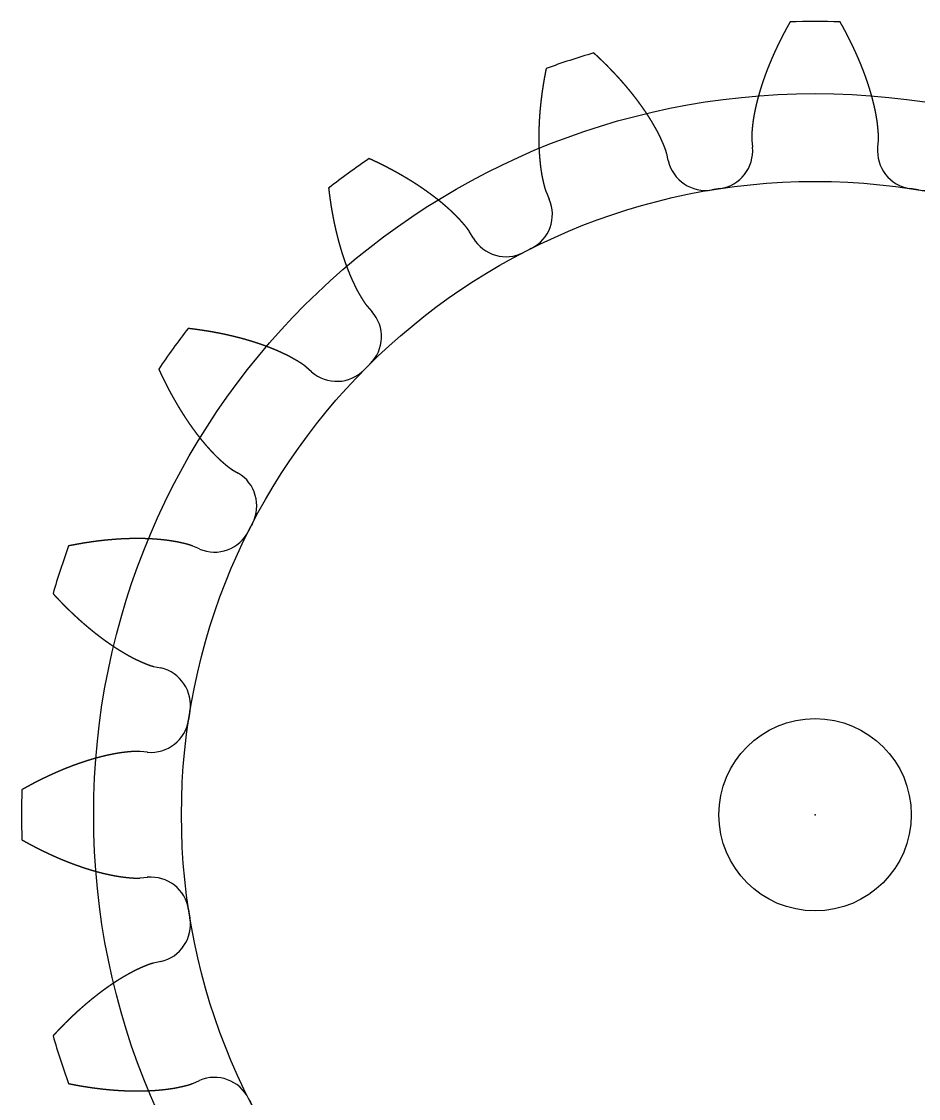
# Model space of a CAD drawing. Header units: centimetres. Extents: x -1.1 to 9, y -1.1 to 9.2.
# Drawn here: x 2.368 to 6.098, y 4.702 to 9.183 of the extents above; entities that cross this region are included whole.
import ezdxf

# ---------------------------------------------------------------- set-up
doc = ezdxf.new("R2010")
doc.units = ezdxf.units.CM
doc.header["$MEASUREMENT"] = 0
for name, color, linetype in [('Spur Gear (20 teeth)_Sketch1', 7, 'Continuous'), ('Spur Gear (20 teeth)_Sketch2', 7, 'Continuous'), ('Spur Gear (20 teeth)_Sketch3', 7, 'Continuous'), ('Untitled v2_Sketch1', 7, 'Continuous')]:
    doc.layers.add(name, color=color, linetype=linetype)

# ---------------------------------------------------------------- blocks, each defined once
blk = doc.blocks.new('SpurGear(20teeth)')
at = {"layer": 'Spur Gear (20 teeth)_Sketch1'}
for radius in [2.6349, 0.4]:
    blk.add_circle((0, 0), radius, dxfattribs=at)
blk.add_point((0, 0), dxfattribs=at)
at = {"layer": 'Spur Gear (20 teeth)_Sketch2'}
blk.add_point((0, 0), dxfattribs=at)
at = {"layer": 'Spur Gear (20 teeth)_Sketch3'}
blk.add_circle((0, 0), 3, dxfattribs=at)
blk.add_point((0, 0), dxfattribs=at)

msp = doc.modelspace()

# ---------------------------------------------------------------- linework, layer by layer
at = {"layer": 'Untitled v2_Sketch1'}
for p, q in [((5.4053, 8.6893, 1.4843), (5.408, 8.6595, 1.4843)), ((5.9286, 8.6595, 1.4843), (5.9314, 8.6893, 1.4843)), ((5.0577, 8.604, 1.4843), (5.0511, 8.6333, 1.4843)), ((4.5508, 8.4707, 1.4843), (4.5627, 8.4431, 1.4843)), ((4.2466, 8.2821, 1.4843), (4.2313, 8.3079, 1.4843)), ((3.8057, 7.9987, 1.4843), (3.8255, 7.9762, 1.4843)), ((3.5747, 7.7253, 1.4843), (3.5522, 7.7452, 1.4843)), ((3.243, 7.3195, 1.4843), (3.2688, 7.3042, 1.4843)), ((3.1077, 6.9882, 1.4843), (3.0802, 7.0001, 1.4843)), ((2.9176, 6.4997, 1.4843), (2.9469, 6.4932, 1.4843)), ((2.8914, 6.1428, 1.4843), (2.8615, 6.1456, 1.4843)), ((2.8615, 5.6195, 1.4843), (2.8914, 5.6223, 1.4843)), ((2.9469, 5.272, 1.4843), (2.9176, 5.2654, 1.4843)), ((3.0802, 4.7651, 1.4843), (3.1077, 4.7769, 1.4843))]:
    msp.add_line(p, q, dxfattribs=at)
msp.add_circle((5.6683, 5.8826, 1.4843), 0.4, dxfattribs=at)
for centre, radius, start, end in [((5.6683, 5.8826, 1.4843), 3.3, 88.1903, 91.8097), ((5.6683, 5.8826, 1.4843), 3.3, 106.1903, 109.8097), ((5.25, 8.6447, 1.4843), 0.1588, 278.6118, 5.3252), ((6.0866, 8.6447, 1.4843), 0.1588, 174.6748, 261.3882), ((5.6683, 5.8826, 1.4843), 3.3, 124.1903, 127.8097), ((5.2126, 8.6388, 1.4843), 0.1588, 192.6748, 279.3882), ((6.124, 8.6388, 1.4843), 0.1588, 260.6118, 347.3252), ((5.6683, 5.8826, 1.4843), 2.6349, 98.6118, 99.3882), ((5.6683, 5.8826, 1.4843), 2.6349, 80.6118, 81.3882), ((4.4169, 8.3803, 1.4843), 0.1588, 296.6118, 23.3252), ((4.3832, 8.3631, 1.4843), 0.1588, 210.6748, 297.3882), ((5.6683, 5.8826, 1.4843), 2.6349, 116.6118, 117.3882), ((3.7063, 7.8713, 1.4843), 0.1588, 314.6118, 41.3252), ((5.6683, 5.8826, 1.4843), 3.3, 142.1903, 145.8097), ((5.6683, 5.8826, 1.4843), 2.6349, 134.6118, 135.3882), ((3.6795, 7.8446, 1.4843), 0.1588, 228.6748, 315.3882), ((3.1878, 7.1677, 1.4843), 0.1588, 332.6118, 59.3252), ((5.6683, 5.8826, 1.4843), 2.6349, 152.6118, 153.3882), ((3.1706, 7.134, 1.4843), 0.1588, 246.6748, 333.3882), ((5.6683, 5.8826, 1.4843), 3.3, 160.1903, 163.8097), ((2.9121, 6.3383, 1.4843), 0.1588, 350.6118, 77.3252), ((2.9061, 6.3009, 1.4843), 0.1588, 264.6748, 351.3882), ((5.6683, 5.8826, 1.4843), 2.6349, 170.6118, 171.3882), ((5.6683, 5.8826, 1.4843), 3.3, 178.1903, 181.8097), ((2.9061, 5.4642, 1.4843), 0.1588, 8.6118, 95.3252), ((5.6683, 5.8826, 1.4843), 2.6349, 188.6118, 189.3882), ((2.9121, 5.4269, 1.4843), 0.1588, 282.6748, 9.3882), ((5.6683, 5.8826, 1.4843), 3.3, 196.1903, 199.8097), ((3.1706, 4.6312, 1.4843), 0.1588, 26.6118, 113.3252), ((5.6683, 5.8826, 1.4843), 2.6349, 206.6118, 207.3882)]:
    msp.add_arc(centre, radius, start, end, dxfattribs=at)
for points in [[(5.5641, 9.1809, 1.4843), (5.5633, 9.1796, 1.4843), (5.5618, 9.1768, 1.4843), (5.5595, 9.1727, 1.4843), (5.5564, 9.1673, 1.4843), (5.5527, 9.1605, 1.4843), (5.549, 9.1536, 1.4843), (5.5453, 9.1468, 1.4843), (5.5416, 9.1399, 1.4843), (5.538, 9.133, 1.4843), (5.5344, 9.1262, 1.4843), (5.5309, 9.1193, 1.4843), (5.5274, 9.1124, 1.4843), (5.5239, 9.1055, 1.4843), (5.5205, 9.0986, 1.4843), (5.5171, 9.0917, 1.4843), (5.5137, 9.0847, 1.4843), (5.5104, 9.0778, 1.4843), (5.5072, 9.0709, 1.4843), (5.5039, 9.0639, 1.4843), (5.5007, 9.057, 1.4843), (5.4976, 9.05, 1.4843), (5.4945, 9.0431, 1.4843), (5.4914, 9.0361, 1.4843), (5.4884, 9.0291, 1.4843), (5.4854, 9.0221, 1.4843), (5.4825, 9.0151, 1.4843), (5.4796, 9.0081, 1.4843), (5.4767, 9.0011, 1.4843), (5.4739, 8.9941, 1.4843), (5.4711, 8.9871, 1.4843), (5.4684, 8.9801, 1.4843), (5.4657, 8.9731, 1.4843), (5.4631, 8.966, 1.4843), (5.4605, 8.959, 1.4843), (5.458, 8.952, 1.4843), (5.4555, 8.9449, 1.4843), (5.453, 8.9379, 1.4843), (5.4506, 8.9308, 1.4843), (5.4482, 8.9237, 1.4843), (5.4459, 8.9167, 1.4843), (5.4437, 8.9096, 1.4843), (5.4415, 8.9025, 1.4843), (5.4393, 8.8955, 1.4843), (5.4372, 8.8884, 1.4843), (5.4352, 8.8813, 1.4843), (5.4332, 8.8742, 1.4843), (5.4312, 8.8671, 1.4843), (5.4293, 8.86, 1.4843), (5.4275, 8.8529, 1.4843), (5.4257, 8.8458, 1.4843), (5.424, 8.8387, 1.4843), (5.4223, 8.8316, 1.4843), (5.4207, 8.8245, 1.4843), (5.4192, 8.8174, 1.4843), (5.4177, 8.8102, 1.4843), (5.4163, 8.8031, 1.4843), (5.4149, 8.796, 1.4843), (5.4136, 8.7889, 1.4843), (5.4124, 8.7818, 1.4843), (5.4113, 8.7746, 1.4843), (5.4102, 8.7675, 1.4843), (5.4092, 8.7604, 1.4843), (5.4084, 8.7533, 1.4843), (5.4076, 8.7462, 1.4843), (5.4069, 8.739, 1.4843), (5.4063, 8.7319, 1.4843), (5.4057, 8.7248, 1.4843), (5.4052, 8.7177, 1.4843), (5.4048, 8.7106, 1.4843), (5.4046, 8.7035, 1.4843), (5.4047, 8.6978, 1.4843), (5.4049, 8.6936, 1.4843), (5.4051, 8.6908, 1.4843), (5.4053, 8.6893, 1.4843)], [(5.9314, 8.6893, 1.4843), (5.9315, 8.6908, 1.4843), (5.9317, 8.6936, 1.4843), (5.9319, 8.6978, 1.4843), (5.932, 8.7035, 1.4843), (5.9318, 8.7106, 1.4843), (5.9314, 8.7177, 1.4843), (5.9309, 8.7248, 1.4843), (5.9303, 8.7319, 1.4843), (5.9297, 8.739, 1.4843), (5.929, 8.7462, 1.4843), (5.9282, 8.7533, 1.4843), (5.9274, 8.7604, 1.4843), (5.9264, 8.7675, 1.4843), (5.9254, 8.7746, 1.4843), (5.9242, 8.7818, 1.4843), (5.923, 8.7889, 1.4843), (5.9217, 8.796, 1.4843), (5.9203, 8.8031, 1.4843), (5.9189, 8.8102, 1.4843), (5.9174, 8.8174, 1.4843), (5.9159, 8.8245, 1.4843), (5.9143, 8.8316, 1.4843), (5.9126, 8.8387, 1.4843), (5.9109, 8.8458, 1.4843), (5.9091, 8.8529, 1.4843), (5.9073, 8.86, 1.4843), (5.9054, 8.8671, 1.4843), (5.9035, 8.8742, 1.4843), (5.9015, 8.8813, 1.4843), (5.8994, 8.8884, 1.4843), (5.8973, 8.8955, 1.4843), (5.8951, 8.9025, 1.4843), (5.8929, 8.9096, 1.4843), (5.8907, 8.9167, 1.4843), (5.8884, 8.9237, 1.4843), (5.886, 8.9308, 1.4843), (5.8836, 8.9379, 1.4843), (5.8812, 8.9449, 1.4843), (5.8787, 8.952, 1.4843), (5.8761, 8.959, 1.4843), (5.8735, 8.966, 1.4843), (5.8709, 8.9731, 1.4843), (5.8682, 8.9801, 1.4843), (5.8655, 8.9871, 1.4843), (5.8627, 8.9941, 1.4843), (5.8599, 9.0011, 1.4843), (5.8571, 9.0081, 1.4843), (5.8542, 9.0151, 1.4843), (5.8512, 9.0221, 1.4843), (5.8482, 9.0291, 1.4843), (5.8452, 9.0361, 1.4843), (5.8421, 9.0431, 1.4843), (5.839, 9.05, 1.4843), (5.8359, 9.057, 1.4843), (5.8327, 9.0639, 1.4843), (5.8295, 9.0709, 1.4843), (5.8262, 9.0778, 1.4843), (5.8229, 9.0847, 1.4843), (5.8195, 9.0917, 1.4843), (5.8161, 9.0986, 1.4843), (5.8127, 9.1055, 1.4843), (5.8093, 9.1124, 1.4843), (5.8057, 9.1193, 1.4843), (5.8022, 9.1262, 1.4843), (5.7986, 9.133, 1.4843), (5.795, 9.1399, 1.4843), (5.7914, 9.1468, 1.4843), (5.7877, 9.1536, 1.4843), (5.7839, 9.1605, 1.4843), (5.7802, 9.1673, 1.4843), (5.7771, 9.1727, 1.4843), (5.7748, 9.1768, 1.4843), (5.7733, 9.1796, 1.4843), (5.7725, 9.1809, 1.4843)], [(5.0511, 8.6333, 1.4843), (5.0508, 8.6346, 1.4843), (5.0502, 8.6374, 1.4843), (5.0491, 8.6415, 1.4843), (5.0474, 8.6469, 1.4843), (5.045, 8.6536, 1.4843), (5.0425, 8.6603, 1.4843), (5.0398, 8.6669, 1.4843), (5.037, 8.6734, 1.4843), (5.0342, 8.68, 1.4843), (5.0313, 8.6866, 1.4843), (5.0284, 8.6931, 1.4843), (5.0254, 8.6996, 1.4843), (5.0223, 8.7061, 1.4843), (5.0191, 8.7125, 1.4843), (5.0158, 8.7189, 1.4843), (5.0124, 8.7253, 1.4843), (5.009, 8.7317, 1.4843), (5.0055, 8.7381, 1.4843), (5.0019, 8.7444, 1.4843), (4.9983, 8.7507, 1.4843), (4.9947, 8.757, 1.4843), (4.991, 8.7633, 1.4843), (4.9872, 8.7695, 1.4843), (4.9834, 8.7757, 1.4843), (4.9795, 8.7819, 1.4843), (4.9755, 8.7881, 1.4843), (4.9715, 8.7943, 1.4843), (4.9675, 8.8004, 1.4843), (4.9634, 8.8066, 1.4843), (4.9592, 8.8127, 1.4843), (4.9551, 8.8188, 1.4843), (4.9508, 8.8248, 1.4843), (4.9465, 8.8309, 1.4843), (4.9422, 8.8369, 1.4843), (4.9378, 8.8429, 1.4843), (4.9334, 8.8489, 1.4843), (4.9289, 8.8549, 1.4843), (4.9244, 8.8608, 1.4843), (4.9199, 8.8667, 1.4843), (4.9153, 8.8727, 1.4843), (4.9106, 8.8785, 1.4843), (4.906, 8.8844, 1.4843), (4.9012, 8.8903, 1.4843), (4.8965, 8.8961, 1.4843), (4.8917, 8.9019, 1.4843), (4.8868, 8.9077, 1.4843), (4.882, 8.9135, 1.4843), (4.877, 8.9193, 1.4843), (4.8721, 8.925, 1.4843), (4.8671, 8.9307, 1.4843), (4.8621, 8.9364, 1.4843), (4.857, 8.9421, 1.4843), (4.8519, 8.9478, 1.4843), (4.8467, 8.9534, 1.4843), (4.8415, 8.959, 1.4843), (4.8363, 8.9646, 1.4843), (4.8311, 8.9702, 1.4843), (4.8258, 8.9758, 1.4843), (4.8205, 8.9813, 1.4843), (4.8151, 8.9869, 1.4843), (4.8097, 8.9924, 1.4843), (4.8043, 8.9979, 1.4843), (4.7988, 9.0033, 1.4843), (4.7933, 9.0088, 1.4843), (4.7878, 9.0142, 1.4843), (4.7822, 9.0196, 1.4843), (4.7766, 9.025, 1.4843), (4.771, 9.0304, 1.4843), (4.7654, 9.0358, 1.4843), (4.7597, 9.0411, 1.4843), (4.7551, 9.0453, 1.4843), (4.7516, 9.0485, 1.4843), (4.7493, 9.0506, 1.4843), (4.7482, 9.0517, 1.4843)], [(4.5499, 8.9873, 1.4843), (4.5496, 8.9858, 1.4843), (4.549, 8.9827, 1.4843), (4.5481, 8.9781, 1.4843), (4.5469, 8.972, 1.4843), (4.5454, 8.9643, 1.4843), (4.544, 8.9566, 1.4843), (4.5426, 8.949, 1.4843), (4.5412, 8.9413, 1.4843), (4.5399, 8.9337, 1.4843), (4.5386, 8.926, 1.4843), (4.5374, 8.9184, 1.4843), (4.5362, 8.9108, 1.4843), (4.535, 8.9031, 1.4843), (4.5339, 8.8955, 1.4843), (4.5328, 8.8879, 1.4843), (4.5318, 8.8803, 1.4843), (4.5308, 8.8726, 1.4843), (4.5298, 8.865, 1.4843), (4.5289, 8.8574, 1.4843), (4.528, 8.8498, 1.4843), (4.5271, 8.8422, 1.4843), (4.5263, 8.8347, 1.4843), (4.5256, 8.8271, 1.4843), (4.5249, 8.8195, 1.4843), (4.5242, 8.812, 1.4843), (4.5235, 8.8044, 1.4843), (4.5229, 8.7968, 1.4843), (4.5224, 8.7893, 1.4843), (4.5219, 8.7818, 1.4843), (4.5214, 8.7742, 1.4843), (4.521, 8.7667, 1.4843), (4.5206, 8.7592, 1.4843), (4.5203, 8.7517, 1.4843), (4.52, 8.7442, 1.4843), (4.5198, 8.7367, 1.4843), (4.5196, 8.7293, 1.4843), (4.5194, 8.7218, 1.4843), (4.5193, 8.7143, 1.4843), (4.5192, 8.7069, 1.4843), (4.5192, 8.6995, 1.4843), (4.5193, 8.692, 1.4843), (4.5194, 8.6846, 1.4843), (4.5195, 8.6772, 1.4843), (4.5197, 8.6698, 1.4843), (4.5199, 8.6625, 1.4843), (4.5202, 8.6551, 1.4843), (4.5205, 8.6478, 1.4843), (4.5209, 8.6404, 1.4843), (4.5214, 8.6331, 1.4843), (4.5219, 8.6258, 1.4843), (4.5224, 8.6185, 1.4843), (4.5231, 8.6112, 1.4843), (4.5237, 8.604, 1.4843), (4.5245, 8.5967, 1.4843), (4.5253, 8.5895, 1.4843), (4.5261, 8.5823, 1.4843), (4.527, 8.5751, 1.4843), (4.528, 8.5679, 1.4843), (4.529, 8.5608, 1.4843), (4.5301, 8.5537, 1.4843), (4.5313, 8.5466, 1.4843), (4.5326, 8.5395, 1.4843), (4.534, 8.5325, 1.4843), (4.5355, 8.5255, 1.4843), (4.537, 8.5185, 1.4843), (4.5386, 8.5115, 1.4843), (4.5402, 8.5045, 1.4843), (4.5419, 8.4976, 1.4843), (4.5438, 8.4907, 1.4843), (4.5458, 8.4839, 1.4843), (4.5476, 8.4786, 1.4843), (4.5491, 8.4746, 1.4843), (4.5502, 8.472, 1.4843), (4.5508, 8.4707, 1.4843)], [(4.2313, 8.3079, 1.4843), (4.2306, 8.3091, 1.4843), (4.2291, 8.3116, 1.4843), (4.2268, 8.3151, 1.4843), (4.2236, 8.3198, 1.4843), (4.2192, 8.3254, 1.4843), (4.2147, 8.3309, 1.4843), (4.2101, 8.3363, 1.4843), (4.2055, 8.3418, 1.4843), (4.2008, 8.3471, 1.4843), (4.196, 8.3525, 1.4843), (4.1912, 8.3578, 1.4843), (4.1863, 8.3631, 1.4843), (4.1814, 8.3683, 1.4843), (4.1764, 8.3734, 1.4843), (4.1712, 8.3785, 1.4843), (4.1661, 8.3835, 1.4843), (4.1608, 8.3885, 1.4843), (4.1555, 8.3935, 1.4843), (4.1502, 8.3984, 1.4843), (4.1448, 8.4033, 1.4843), (4.1394, 8.4081, 1.4843), (4.1339, 8.413, 1.4843), (4.1284, 8.4177, 1.4843), (4.1228, 8.4225, 1.4843), (4.1172, 8.4272, 1.4843), (4.1116, 8.4318, 1.4843), (4.1059, 8.4365, 1.4843), (4.1001, 8.4411, 1.4843), (4.0943, 8.4456, 1.4843), (4.0885, 8.4501, 1.4843), (4.0826, 8.4546, 1.4843), (4.0767, 8.4591, 1.4843), (4.0708, 8.4635, 1.4843), (4.0648, 8.4679, 1.4843), (4.0588, 8.4723, 1.4843), (4.0527, 8.4766, 1.4843), (4.0466, 8.4809, 1.4843), (4.0405, 8.4852, 1.4843), (4.0343, 8.4894, 1.4843), (4.0281, 8.4936, 1.4843), (4.0219, 8.4978, 1.4843), (4.0157, 8.5019, 1.4843), (4.0094, 8.506, 1.4843), (4.003, 8.5101, 1.4843), (3.9967, 8.5142, 1.4843), (3.9903, 8.5182, 1.4843), (3.9838, 8.5222, 1.4843), (3.9774, 8.5261, 1.4843), (3.9709, 8.53, 1.4843), (3.9644, 8.5339, 1.4843), (3.9578, 8.5378, 1.4843), (3.9512, 8.5416, 1.4843), (3.9446, 8.5454, 1.4843), (3.938, 8.5492, 1.4843), (3.9313, 8.553, 1.4843), (3.9246, 8.5567, 1.4843), (3.9179, 8.5604, 1.4843), (3.9112, 8.564, 1.4843), (3.9044, 8.5677, 1.4843), (3.8976, 8.5713, 1.4843), (3.8908, 8.5748, 1.4843), (3.8839, 8.5784, 1.4843), (3.877, 8.5819, 1.4843), (3.8701, 8.5854, 1.4843), (3.8632, 8.5888, 1.4843), (3.8562, 8.5923, 1.4843), (3.8492, 8.5957, 1.4843), (3.8422, 8.5991, 1.4843), (3.8352, 8.6024, 1.4843), (3.8281, 8.6057, 1.4843), (3.8224, 8.6083, 1.4843), (3.8182, 8.6103, 1.4843), (3.8153, 8.6116, 1.4843), (3.8139, 8.6123, 1.4843)], [(3.6453, 8.4897, 1.4843), (3.6454, 8.4882, 1.4843), (3.6458, 8.4851, 1.4843), (3.6464, 8.4804, 1.4843), (3.6471, 8.4742, 1.4843), (3.6481, 8.4665, 1.4843), (3.6491, 8.4587, 1.4843), (3.6501, 8.451, 1.4843), (3.6512, 8.4433, 1.4843), (3.6523, 8.4356, 1.4843), (3.6534, 8.428, 1.4843), (3.6546, 8.4203, 1.4843), (3.6558, 8.4127, 1.4843), (3.6571, 8.4051, 1.4843), (3.6584, 8.3975, 1.4843), (3.6597, 8.3899, 1.4843), (3.6611, 8.3823, 1.4843), (3.6625, 8.3748, 1.4843), (3.6639, 8.3672, 1.4843), (3.6654, 8.3597, 1.4843), (3.6669, 8.3522, 1.4843), (3.6684, 8.3448, 1.4843), (3.67, 8.3373, 1.4843), (3.6716, 8.3298, 1.4843), (3.6733, 8.3224, 1.4843), (3.6749, 8.315, 1.4843), (3.6767, 8.3076, 1.4843), (3.6784, 8.3003, 1.4843), (3.6803, 8.2929, 1.4843), (3.6821, 8.2856, 1.4843), (3.684, 8.2783, 1.4843), (3.6859, 8.271, 1.4843), (3.6879, 8.2638, 1.4843), (3.6899, 8.2565, 1.4843), (3.6919, 8.2493, 1.4843), (3.694, 8.2421, 1.4843), (3.6961, 8.2349, 1.4843), (3.6983, 8.2278, 1.4843), (3.7005, 8.2207, 1.4843), (3.7027, 8.2136, 1.4843), (3.705, 8.2065, 1.4843), (3.7073, 8.1995, 1.4843), (3.7097, 8.1924, 1.4843), (3.7121, 8.1854, 1.4843), (3.7146, 8.1785, 1.4843), (3.7171, 8.1715, 1.4843), (3.7196, 8.1646, 1.4843), (3.7222, 8.1577, 1.4843), (3.7249, 8.1509, 1.4843), (3.7276, 8.1441, 1.4843), (3.7303, 8.1373, 1.4843), (3.7331, 8.1305, 1.4843), (3.7359, 8.1238, 1.4843), (3.7388, 8.1171, 1.4843), (3.7417, 8.1104, 1.4843), (3.7447, 8.1038, 1.4843), (3.7478, 8.0972, 1.4843), (3.7509, 8.0907, 1.4843), (3.754, 8.0841, 1.4843), (3.7572, 8.0776, 1.4843), (3.7604, 8.0712, 1.4843), (3.7638, 8.0648, 1.4843), (3.7672, 8.0585, 1.4843), (3.7707, 8.0522, 1.4843), (3.7742, 8.046, 1.4843), (3.7779, 8.0399, 1.4843), (3.7815, 8.0337, 1.4843), (3.7852, 8.0276, 1.4843), (3.789, 8.0216, 1.4843), (3.7928, 8.0156, 1.4843), (3.7969, 8.0097, 1.4843), (3.8003, 8.0052, 1.4843), (3.8029, 8.0019, 1.4843), (3.8048, 7.9998, 1.4843), (3.8057, 7.9987, 1.4843)], [(3.5522, 7.7452, 1.4843), (3.5511, 7.7461, 1.4843), (3.549, 7.7479, 1.4843), (3.5457, 7.7506, 1.4843), (3.5411, 7.754, 1.4843), (3.5353, 7.758, 1.4843), (3.5293, 7.7619, 1.4843), (3.5232, 7.7657, 1.4843), (3.5171, 7.7694, 1.4843), (3.511, 7.773, 1.4843), (3.5048, 7.7766, 1.4843), (3.4986, 7.7802, 1.4843), (3.4924, 7.7837, 1.4843), (3.486, 7.7871, 1.4843), (3.4797, 7.7904, 1.4843), (3.4732, 7.7937, 1.4843), (3.4667, 7.7969, 1.4843), (3.4602, 7.8, 1.4843), (3.4537, 7.8031, 1.4843), (3.4471, 7.8061, 1.4843), (3.4404, 7.8091, 1.4843), (3.4338, 7.8121, 1.4843), (3.4271, 7.815, 1.4843), (3.4204, 7.8178, 1.4843), (3.4136, 7.8206, 1.4843), (3.4068, 7.8233, 1.4843), (3.4, 7.826, 1.4843), (3.3931, 7.8286, 1.4843), (3.3863, 7.8312, 1.4843), (3.3793, 7.8338, 1.4843), (3.3724, 7.8363, 1.4843), (3.3654, 7.8388, 1.4843), (3.3584, 7.8412, 1.4843), (3.3514, 7.8435, 1.4843), (3.3444, 7.8459, 1.4843), (3.3373, 7.8482, 1.4843), (3.3302, 7.8504, 1.4843), (3.3231, 7.8526, 1.4843), (3.3159, 7.8548, 1.4843), (3.3088, 7.8569, 1.4843), (3.3016, 7.859, 1.4843), (3.2944, 7.861, 1.4843), (3.2871, 7.863, 1.4843), (3.2799, 7.865, 1.4843), (3.2726, 7.8669, 1.4843), (3.2653, 7.8688, 1.4843), (3.2579, 7.8706, 1.4843), (3.2506, 7.8724, 1.4843), (3.2432, 7.8742, 1.4843), (3.2359, 7.8759, 1.4843), (3.2285, 7.8776, 1.4843), (3.221, 7.8793, 1.4843), (3.2136, 7.8809, 1.4843), (3.2061, 7.8825, 1.4843), (3.1986, 7.884, 1.4843), (3.1911, 7.8855, 1.4843), (3.1836, 7.887, 1.4843), (3.1761, 7.8884, 1.4843), (3.1686, 7.8898, 1.4843), (3.161, 7.8912, 1.4843), (3.1534, 7.8925, 1.4843), (3.1458, 7.8938, 1.4843), (3.1382, 7.895, 1.4843), (3.1305, 7.8962, 1.4843), (3.1229, 7.8974, 1.4843), (3.1152, 7.8986, 1.4843), (3.1075, 7.8997, 1.4843), (3.0998, 7.9008, 1.4843), (3.0921, 7.9018, 1.4843), (3.0844, 7.9028, 1.4843), (3.0767, 7.9038, 1.4843), (3.0705, 7.9045, 1.4843), (3.0658, 7.9051, 1.4843), (3.0627, 7.9054, 1.4843), (3.0611, 7.9056, 1.4843)], [(2.9386, 7.737, 1.4843), (2.9393, 7.7356, 1.4843), (2.9406, 7.7327, 1.4843), (2.9425, 7.7284, 1.4843), (2.9452, 7.7228, 1.4843), (2.9485, 7.7157, 1.4843), (2.9518, 7.7087, 1.4843), (2.9552, 7.7017, 1.4843), (2.9586, 7.6947, 1.4843), (2.962, 7.6877, 1.4843), (2.9655, 7.6808, 1.4843), (2.969, 7.6739, 1.4843), (2.9725, 7.667, 1.4843), (2.976, 7.6601, 1.4843), (2.9796, 7.6533, 1.4843), (2.9832, 7.6465, 1.4843), (2.9868, 7.6397, 1.4843), (2.9905, 7.633, 1.4843), (2.9942, 7.6262, 1.4843), (2.9979, 7.6195, 1.4843), (3.0017, 7.6129, 1.4843), (3.0054, 7.6062, 1.4843), (3.0092, 7.5996, 1.4843), (3.0131, 7.5931, 1.4843), (3.0169, 7.5865, 1.4843), (3.0208, 7.58, 1.4843), (3.0248, 7.5735, 1.4843), (3.0287, 7.567, 1.4843), (3.0327, 7.5606, 1.4843), (3.0367, 7.5542, 1.4843), (3.0408, 7.5479, 1.4843), (3.0449, 7.5415, 1.4843), (3.049, 7.5352, 1.4843), (3.0531, 7.529, 1.4843), (3.0573, 7.5227, 1.4843), (3.0615, 7.5165, 1.4843), (3.0657, 7.5104, 1.4843), (3.07, 7.5042, 1.4843), (3.0743, 7.4981, 1.4843), (3.0786, 7.4921, 1.4843), (3.083, 7.4861, 1.4843), (3.0874, 7.4801, 1.4843), (3.0918, 7.4741, 1.4843), (3.0962, 7.4682, 1.4843), (3.1007, 7.4624, 1.4843), (3.1053, 7.4566, 1.4843), (3.1098, 7.4508, 1.4843), (3.1144, 7.445, 1.4843), (3.119, 7.4393, 1.4843), (3.1237, 7.4336, 1.4843), (3.1284, 7.428, 1.4843), (3.1331, 7.4225, 1.4843), (3.1379, 7.4169, 1.4843), (3.1427, 7.4115, 1.4843), (3.1476, 7.406, 1.4843), (3.1525, 7.4007, 1.4843), (3.1574, 7.3953, 1.4843), (3.1624, 7.3901, 1.4843), (3.1674, 7.3848, 1.4843), (3.1724, 7.3796, 1.4843), (3.1775, 7.3745, 1.4843), (3.1826, 7.3695, 1.4843), (3.1878, 7.3645, 1.4843), (3.1931, 7.3597, 1.4843), (3.1984, 7.3549, 1.4843), (3.2037, 7.3501, 1.4843), (3.2091, 7.3454, 1.4843), (3.2145, 7.3407, 1.4843), (3.22, 7.3361, 1.4843), (3.2255, 7.3316, 1.4843), (3.2311, 7.3273, 1.4843), (3.2358, 7.3241, 1.4843), (3.2393, 7.3217, 1.4843), (3.2417, 7.3203, 1.4843), (3.243, 7.3195, 1.4843)], [(3.0802, 7.0001, 1.4843), (3.0789, 7.0006, 1.4843), (3.0763, 7.0017, 1.4843), (3.0723, 7.0033, 1.4843), (3.0669, 7.0051, 1.4843), (3.0601, 7.0071, 1.4843), (3.0533, 7.0089, 1.4843), (3.0463, 7.0106, 1.4843), (3.0394, 7.0123, 1.4843), (3.0324, 7.0138, 1.4843), (3.0254, 7.0154, 1.4843), (3.0184, 7.0169, 1.4843), (3.0114, 7.0183, 1.4843), (3.0043, 7.0195, 1.4843), (2.9972, 7.0207, 1.4843), (2.9901, 7.0218, 1.4843), (2.9829, 7.0229, 1.4843), (2.9758, 7.0238, 1.4843), (2.9686, 7.0247, 1.4843), (2.9614, 7.0256, 1.4843), (2.9541, 7.0264, 1.4843), (2.9469, 7.0271, 1.4843), (2.9397, 7.0278, 1.4843), (2.9324, 7.0284, 1.4843), (2.9251, 7.029, 1.4843), (2.9178, 7.0295, 1.4843), (2.9105, 7.0299, 1.4843), (2.9031, 7.0303, 1.4843), (2.8958, 7.0307, 1.4843), (2.8884, 7.031, 1.4843), (2.881, 7.0312, 1.4843), (2.8736, 7.0314, 1.4843), (2.8662, 7.0315, 1.4843), (2.8588, 7.0316, 1.4843), (2.8514, 7.0316, 1.4843), (2.844, 7.0316, 1.4843), (2.8365, 7.0316, 1.4843), (2.8291, 7.0315, 1.4843), (2.8216, 7.0313, 1.4843), (2.8141, 7.0311, 1.4843), (2.8067, 7.0309, 1.4843), (2.7992, 7.0306, 1.4843), (2.7917, 7.0303, 1.4843), (2.7842, 7.0299, 1.4843), (2.7766, 7.0295, 1.4843), (2.7691, 7.029, 1.4843), (2.7616, 7.0285, 1.4843), (2.754, 7.0279, 1.4843), (2.7465, 7.0273, 1.4843), (2.7389, 7.0267, 1.4843), (2.7314, 7.026, 1.4843), (2.7238, 7.0253, 1.4843), (2.7162, 7.0245, 1.4843), (2.7086, 7.0237, 1.4843), (2.701, 7.0229, 1.4843), (2.6934, 7.022, 1.4843), (2.6858, 7.0211, 1.4843), (2.6782, 7.0201, 1.4843), (2.6706, 7.0191, 1.4843), (2.663, 7.0181, 1.4843), (2.6554, 7.017, 1.4843), (2.6478, 7.0158, 1.4843), (2.6401, 7.0147, 1.4843), (2.6325, 7.0135, 1.4843), (2.6248, 7.0122, 1.4843), (2.6172, 7.011, 1.4843), (2.6096, 7.0096, 1.4843), (2.6019, 7.0083, 1.4843), (2.5942, 7.0069, 1.4843), (2.5866, 7.0055, 1.4843), (2.5789, 7.004, 1.4843), (2.5728, 7.0028, 1.4843), (2.5682, 7.0019, 1.4843), (2.5651, 7.0012, 1.4843), (2.5636, 7.0009, 1.4843)], [(2.4992, 6.8027, 1.4843), (2.5002, 6.8015, 1.4843), (2.5024, 6.7992, 1.4843), (2.5055, 6.7958, 1.4843), (2.5098, 6.7912, 1.4843), (2.5151, 6.7855, 1.4843), (2.5205, 6.7799, 1.4843), (2.5259, 6.7742, 1.4843), (2.5313, 6.7686, 1.4843), (2.5367, 6.7631, 1.4843), (2.5421, 6.7575, 1.4843), (2.5475, 6.7521, 1.4843), (2.553, 6.7466, 1.4843), (2.5585, 6.7412, 1.4843), (2.564, 6.7358, 1.4843), (2.5695, 6.7304, 1.4843), (2.5751, 6.7251, 1.4843), (2.5807, 6.7198, 1.4843), (2.5862, 6.7145, 1.4843), (2.5919, 6.7093, 1.4843), (2.5975, 6.7042, 1.4843), (2.6031, 6.699, 1.4843), (2.6088, 6.6939, 1.4843), (2.6145, 6.6888, 1.4843), (2.6202, 6.6838, 1.4843), (2.6259, 6.6788, 1.4843), (2.6316, 6.6738, 1.4843), (2.6374, 6.6689, 1.4843), (2.6432, 6.664, 1.4843), (2.649, 6.6592, 1.4843), (2.6548, 6.6544, 1.4843), (2.6606, 6.6496, 1.4843), (2.6665, 6.6449, 1.4843), (2.6723, 6.6402, 1.4843), (2.6782, 6.6356, 1.4843), (2.6841, 6.631, 1.4843), (2.6901, 6.6265, 1.4843), (2.696, 6.6219, 1.4843), (2.702, 6.6175, 1.4843), (2.708, 6.6131, 1.4843), (2.714, 6.6087, 1.4843), (2.72, 6.6043, 1.4843), (2.7261, 6.6001, 1.4843), (2.7321, 6.5958, 1.4843), (2.7382, 6.5916, 1.4843), (2.7443, 6.5875, 1.4843), (2.7504, 6.5834, 1.4843), (2.7566, 6.5793, 1.4843), (2.7628, 6.5754, 1.4843), (2.7689, 6.5714, 1.4843), (2.7751, 6.5675, 1.4843), (2.7814, 6.5637, 1.4843), (2.7876, 6.5599, 1.4843), (2.7939, 6.5562, 1.4843), (2.8002, 6.5525, 1.4843), (2.8065, 6.5489, 1.4843), (2.8128, 6.5454, 1.4843), (2.8192, 6.5419, 1.4843), (2.8255, 6.5385, 1.4843), (2.8319, 6.5351, 1.4843), (2.8384, 6.5318, 1.4843), (2.8448, 6.5286, 1.4843), (2.8513, 6.5255, 1.4843), (2.8578, 6.5225, 1.4843), (2.8643, 6.5196, 1.4843), (2.8709, 6.5167, 1.4843), (2.8774, 6.5139, 1.4843), (2.884, 6.5111, 1.4843), (2.8906, 6.5084, 1.4843), (2.8973, 6.5058, 1.4843), (2.904, 6.5035, 1.4843), (2.9094, 6.5018, 1.4843), (2.9135, 6.5007, 1.4843), (2.9162, 6.5001, 1.4843), (2.9176, 6.4997, 1.4843)], [(2.8615, 6.1456, 1.4843), (2.8601, 6.1457, 1.4843), (2.8573, 6.146, 1.4843), (2.853, 6.1462, 1.4843), (2.8474, 6.1463, 1.4843), (2.8403, 6.1461, 1.4843), (2.8332, 6.1457, 1.4843), (2.8261, 6.1452, 1.4843), (2.819, 6.1446, 1.4843), (2.8118, 6.1439, 1.4843), (2.8047, 6.1432, 1.4843), (2.7976, 6.1425, 1.4843), (2.7905, 6.1416, 1.4843), (2.7834, 6.1407, 1.4843), (2.7762, 6.1396, 1.4843), (2.7691, 6.1385, 1.4843), (2.762, 6.1372, 1.4843), (2.7549, 6.1359, 1.4843), (2.7478, 6.1346, 1.4843), (2.7406, 6.1332, 1.4843), (2.7335, 6.1317, 1.4843), (2.7264, 6.1302, 1.4843), (2.7193, 6.1286, 1.4843), (2.7122, 6.1269, 1.4843), (2.7051, 6.1252, 1.4843), (2.698, 6.1234, 1.4843), (2.6909, 6.1216, 1.4843), (2.6838, 6.1197, 1.4843), (2.6767, 6.1177, 1.4843), (2.6696, 6.1157, 1.4843), (2.6625, 6.1137, 1.4843), (2.6554, 6.1116, 1.4843), (2.6483, 6.1094, 1.4843), (2.6413, 6.1072, 1.4843), (2.6342, 6.1049, 1.4843), (2.6271, 6.1026, 1.4843), (2.6201, 6.1003, 1.4843), (2.613, 6.0979, 1.4843), (2.606, 6.0954, 1.4843), (2.5989, 6.0929, 1.4843), (2.5919, 6.0904, 1.4843), (2.5848, 6.0878, 1.4843), (2.5778, 6.0852, 1.4843), (2.5708, 6.0825, 1.4843), (2.5638, 6.0798, 1.4843), (2.5567, 6.077, 1.4843), (2.5497, 6.0742, 1.4843), (2.5427, 6.0713, 1.4843), (2.5357, 6.0684, 1.4843), (2.5287, 6.0655, 1.4843), (2.5218, 6.0625, 1.4843), (2.5148, 6.0595, 1.4843), (2.5078, 6.0564, 1.4843), (2.5008, 6.0533, 1.4843), (2.4939, 6.0501, 1.4843), (2.4869, 6.0469, 1.4843), (2.48, 6.0437, 1.4843), (2.4731, 6.0405, 1.4843), (2.4661, 6.0371, 1.4843), (2.4592, 6.0338, 1.4843), (2.4523, 6.0304, 1.4843), (2.4454, 6.027, 1.4843), (2.4385, 6.0235, 1.4843), (2.4316, 6.02, 1.4843), (2.4247, 6.0165, 1.4843), (2.4178, 6.0129, 1.4843), (2.411, 6.0093, 1.4843), (2.4041, 6.0056, 1.4843), (2.3973, 6.0019, 1.4843), (2.3904, 5.9982, 1.4843), (2.3836, 5.9944, 1.4843), (2.3781, 5.9914, 1.4843), (2.374, 5.9891, 1.4843), (2.3713, 5.9876, 1.4843), (2.37, 5.9868, 1.4843)], [(2.37, 5.7784, 1.4843), (2.3713, 5.7776, 1.4843), (2.374, 5.776, 1.4843), (2.3781, 5.7737, 1.4843), (2.3836, 5.7707, 1.4843), (2.3904, 5.7669, 1.4843), (2.3973, 5.7632, 1.4843), (2.4041, 5.7595, 1.4843), (2.411, 5.7559, 1.4843), (2.4178, 5.7523, 1.4843), (2.4247, 5.7487, 1.4843), (2.4316, 5.7451, 1.4843), (2.4385, 5.7416, 1.4843), (2.4454, 5.7382, 1.4843), (2.4523, 5.7347, 1.4843), (2.4592, 5.7313, 1.4843), (2.4661, 5.728, 1.4843), (2.4731, 5.7247, 1.4843), (2.48, 5.7214, 1.4843), (2.4869, 5.7182, 1.4843), (2.4939, 5.715, 1.4843), (2.5008, 5.7119, 1.4843), (2.5078, 5.7087, 1.4843), (2.5148, 5.7057, 1.4843), (2.5218, 5.7027, 1.4843), (2.5287, 5.6997, 1.4843), (2.5357, 5.6967, 1.4843), (2.5427, 5.6938, 1.4843), (2.5497, 5.691, 1.4843), (2.5567, 5.6882, 1.4843), (2.5638, 5.6854, 1.4843), (2.5708, 5.6827, 1.4843), (2.5778, 5.68, 1.4843), (2.5848, 5.6773, 1.4843), (2.5919, 5.6748, 1.4843), (2.5989, 5.6722, 1.4843), (2.606, 5.6697, 1.4843), (2.613, 5.6673, 1.4843), (2.6201, 5.6649, 1.4843), (2.6271, 5.6625, 1.4843), (2.6342, 5.6602, 1.4843), (2.6413, 5.6579, 1.4843), (2.6483, 5.6557, 1.4843), (2.6554, 5.6536, 1.4843), (2.6625, 5.6515, 1.4843), (2.6696, 5.6494, 1.4843), (2.6767, 5.6474, 1.4843), (2.6838, 5.6455, 1.4843), (2.6909, 5.6436, 1.4843), (2.698, 5.6417, 1.4843), (2.7051, 5.64, 1.4843), (2.7122, 5.6382, 1.4843), (2.7193, 5.6366, 1.4843), (2.7264, 5.635, 1.4843), (2.7335, 5.6334, 1.4843), (2.7406, 5.632, 1.4843), (2.7478, 5.6306, 1.4843), (2.7549, 5.6292, 1.4843), (2.762, 5.6279, 1.4843), (2.7691, 5.6267, 1.4843), (2.7762, 5.6255, 1.4843), (2.7834, 5.6245, 1.4843), (2.7905, 5.6235, 1.4843), (2.7976, 5.6227, 1.4843), (2.8047, 5.6219, 1.4843), (2.8118, 5.6212, 1.4843), (2.819, 5.6206, 1.4843), (2.8261, 5.62, 1.4843), (2.8332, 5.6194, 1.4843), (2.8403, 5.619, 1.4843), (2.8474, 5.6189, 1.4843), (2.853, 5.6189, 1.4843), (2.8573, 5.6192, 1.4843), (2.8601, 5.6194, 1.4843), (2.8615, 5.6195, 1.4843)], [(2.9176, 5.2654, 1.4843), (2.9162, 5.2651, 1.4843), (2.9135, 5.2644, 1.4843), (2.9094, 5.2633, 1.4843), (2.904, 5.2617, 1.4843), (2.8973, 5.2593, 1.4843), (2.8906, 5.2567, 1.4843), (2.884, 5.254, 1.4843), (2.8774, 5.2513, 1.4843), (2.8709, 5.2484, 1.4843), (2.8643, 5.2456, 1.4843), (2.8578, 5.2427, 1.4843), (2.8513, 5.2397, 1.4843), (2.8448, 5.2365, 1.4843), (2.8384, 5.2333, 1.4843), (2.8319, 5.23, 1.4843), (2.8255, 5.2267, 1.4843), (2.8192, 5.2232, 1.4843), (2.8128, 5.2197, 1.4843), (2.8065, 5.2162, 1.4843), (2.8002, 5.2126, 1.4843), (2.7939, 5.2089, 1.4843), (2.7876, 5.2052, 1.4843), (2.7814, 5.2015, 1.4843), (2.7751, 5.1976, 1.4843), (2.7689, 5.1937, 1.4843), (2.7628, 5.1898, 1.4843), (2.7566, 5.1858, 1.4843), (2.7504, 5.1817, 1.4843), (2.7443, 5.1777, 1.4843), (2.7382, 5.1735, 1.4843), (2.7321, 5.1693, 1.4843), (2.7261, 5.1651, 1.4843), (2.72, 5.1608, 1.4843), (2.714, 5.1565, 1.4843), (2.708, 5.1521, 1.4843), (2.702, 5.1477, 1.4843), (2.696, 5.1432, 1.4843), (2.6901, 5.1387, 1.4843), (2.6841, 5.1341, 1.4843), (2.6782, 5.1295, 1.4843), (2.6723, 5.1249, 1.4843), (2.6665, 5.1202, 1.4843), (2.6606, 5.1155, 1.4843), (2.6548, 5.1107, 1.4843), (2.649, 5.1059, 1.4843), (2.6432, 5.1011, 1.4843), (2.6374, 5.0962, 1.4843), (2.6316, 5.0913, 1.4843), (2.6259, 5.0863, 1.4843), (2.6202, 5.0813, 1.4843), (2.6145, 5.0763, 1.4843), (2.6088, 5.0712, 1.4843), (2.6031, 5.0661, 1.4843), (2.5975, 5.061, 1.4843), (2.5919, 5.0558, 1.4843), (2.5862, 5.0506, 1.4843), (2.5807, 5.0453, 1.4843), (2.5751, 5.0401, 1.4843), (2.5695, 5.0347, 1.4843), (2.564, 5.0294, 1.4843), (2.5585, 5.024, 1.4843), (2.553, 5.0185, 1.4843), (2.5475, 5.0131, 1.4843), (2.5421, 5.0076, 1.4843), (2.5367, 5.0021, 1.4843), (2.5313, 4.9965, 1.4843), (2.5259, 4.9909, 1.4843), (2.5205, 4.9853, 1.4843), (2.5151, 4.9796, 1.4843), (2.5098, 4.9739, 1.4843), (2.5055, 4.9693, 1.4843), (2.5024, 4.9659, 1.4843), (2.5002, 4.9636, 1.4843), (2.4992, 4.9624, 1.4843)], [(2.5636, 4.7642, 1.4843), (2.5651, 4.7639, 1.4843), (2.5682, 4.7633, 1.4843), (2.5728, 4.7624, 1.4843), (2.5789, 4.7611, 1.4843), (2.5866, 4.7597, 1.4843), (2.5942, 4.7582, 1.4843), (2.6019, 4.7569, 1.4843), (2.6096, 4.7555, 1.4843), (2.6172, 4.7542, 1.4843), (2.6248, 4.7529, 1.4843), (2.6325, 4.7517, 1.4843), (2.6401, 4.7505, 1.4843), (2.6478, 4.7493, 1.4843), (2.6554, 4.7482, 1.4843), (2.663, 4.7471, 1.4843), (2.6706, 4.746, 1.4843), (2.6782, 4.745, 1.4843), (2.6858, 4.7441, 1.4843), (2.6934, 4.7431, 1.4843), (2.701, 4.7423, 1.4843), (2.7086, 4.7414, 1.4843), (2.7162, 4.7406, 1.4843), (2.7238, 4.7398, 1.4843), (2.7314, 4.7391, 1.4843), (2.7389, 4.7384, 1.4843), (2.7465, 4.7378, 1.4843), (2.754, 4.7372, 1.4843), (2.7616, 4.7367, 1.4843), (2.7691, 4.7361, 1.4843), (2.7766, 4.7357, 1.4843), (2.7842, 4.7353, 1.4843), (2.7917, 4.7349, 1.4843), (2.7992, 4.7345, 1.4843), (2.8067, 4.7343, 1.4843), (2.8141, 4.734, 1.4843), (2.8216, 4.7338, 1.4843), (2.8291, 4.7337, 1.4843), (2.8365, 4.7336, 1.4843), (2.844, 4.7335, 1.4843), (2.8514, 4.7335, 1.4843), (2.8588, 4.7335, 1.4843), (2.8662, 4.7336, 1.4843), (2.8736, 4.7338, 1.4843), (2.881, 4.7339, 1.4843), (2.8884, 4.7342, 1.4843), (2.8958, 4.7345, 1.4843), (2.9031, 4.7348, 1.4843), (2.9105, 4.7352, 1.4843), (2.9178, 4.7356, 1.4843), (2.9251, 4.7361, 1.4843), (2.9324, 4.7367, 1.4843), (2.9397, 4.7373, 1.4843), (2.9469, 4.738, 1.4843), (2.9541, 4.7387, 1.4843), (2.9614, 4.7395, 1.4843), (2.9686, 4.7404, 1.4843), (2.9758, 4.7413, 1.4843), (2.9829, 4.7423, 1.4843), (2.9901, 4.7433, 1.4843), (2.9972, 4.7444, 1.4843), (3.0043, 4.7456, 1.4843), (3.0114, 4.7469, 1.4843), (3.0184, 4.7483, 1.4843), (3.0254, 4.7498, 1.4843), (3.0324, 4.7513, 1.4843), (3.0394, 4.7529, 1.4843), (3.0463, 4.7545, 1.4843), (3.0533, 4.7562, 1.4843), (3.0601, 4.758, 1.4843), (3.0669, 4.76, 1.4843), (3.0723, 4.7619, 1.4843), (3.0763, 4.7634, 1.4843), (3.0789, 4.7645, 1.4843), (3.0802, 4.7651, 1.4843)]]:
    msp.add_open_spline(points, degree=5, dxfattribs=at)

# ---------------------------------------------------------------- block references
msp.add_blockref('SpurGear(20teeth)', (5.6683, 5.8826, 0.2143))

doc.saveas('drawing.dxf')
